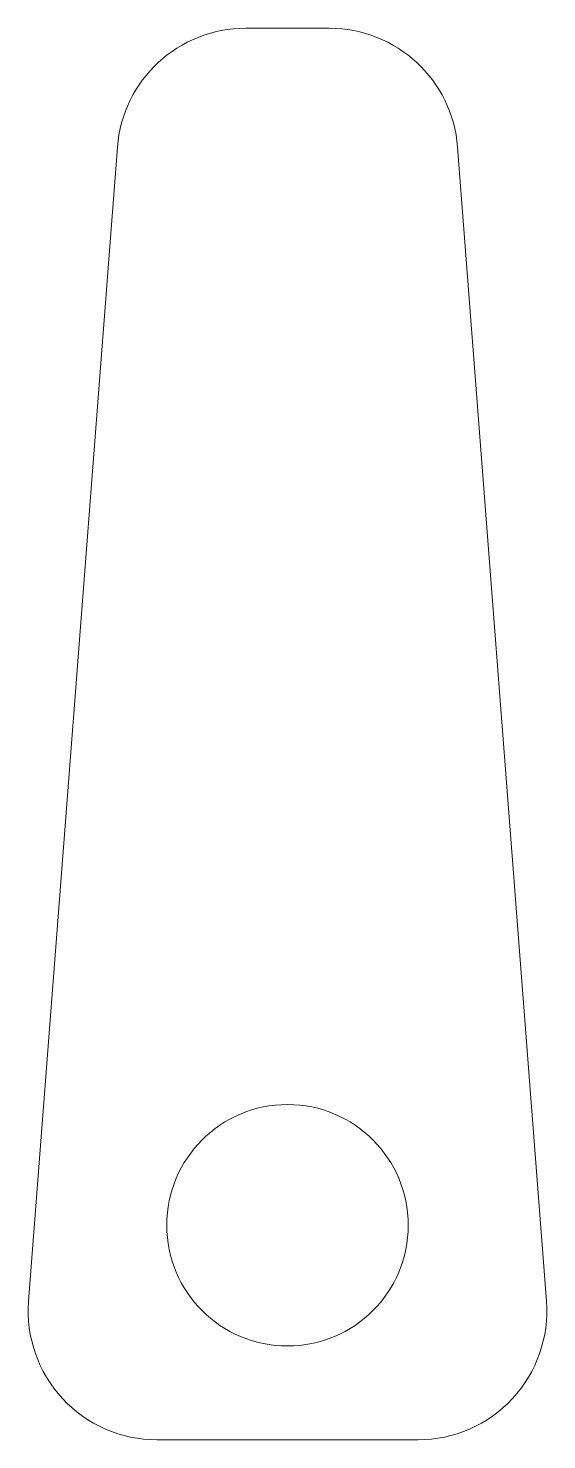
# Model space of a CAD drawing. Header units: inches. Extents: x -0.2 to 0.2, y 5.4 to 6.5.
import ezdxf

# ---------------------------------------------------------------- set-up
doc = ezdxf.new("R2010")
doc.units = ezdxf.units.IN
doc.header["$MEASUREMENT"] = 0

msp = doc.modelspace()

# ---------------------------------------------------------------- linework, layer by layer
at = {"color": 7, "linetype": 'Continuous', "lineweight": 15}
for p, q in [((-0.0324, 6.5), (0.0324, 6.5)), ((-0.2011, 5.511), (-0.1321, 6.4077)), ((0.1321, 6.4077), (0.2011, 5.511)), ((-0.1014, 5.4033), (0.1014, 5.4033))]:
    msp.add_line(p, q, dxfattribs=at)
msp.add_circle((0, 5.57), 0.0938, dxfattribs=at)
for centre, start, end in [((-0.0324, 6.4), 90, 175.6013), ((0.0324, 6.4), 4.3987, 90), ((-0.1014, 5.5033), 175.6013, 270), ((0.1014, 5.5033), 270, 4.3987)]:
    msp.add_arc(centre, 0.1, start, end, dxfattribs=at)

doc.saveas('drawing.dxf')
